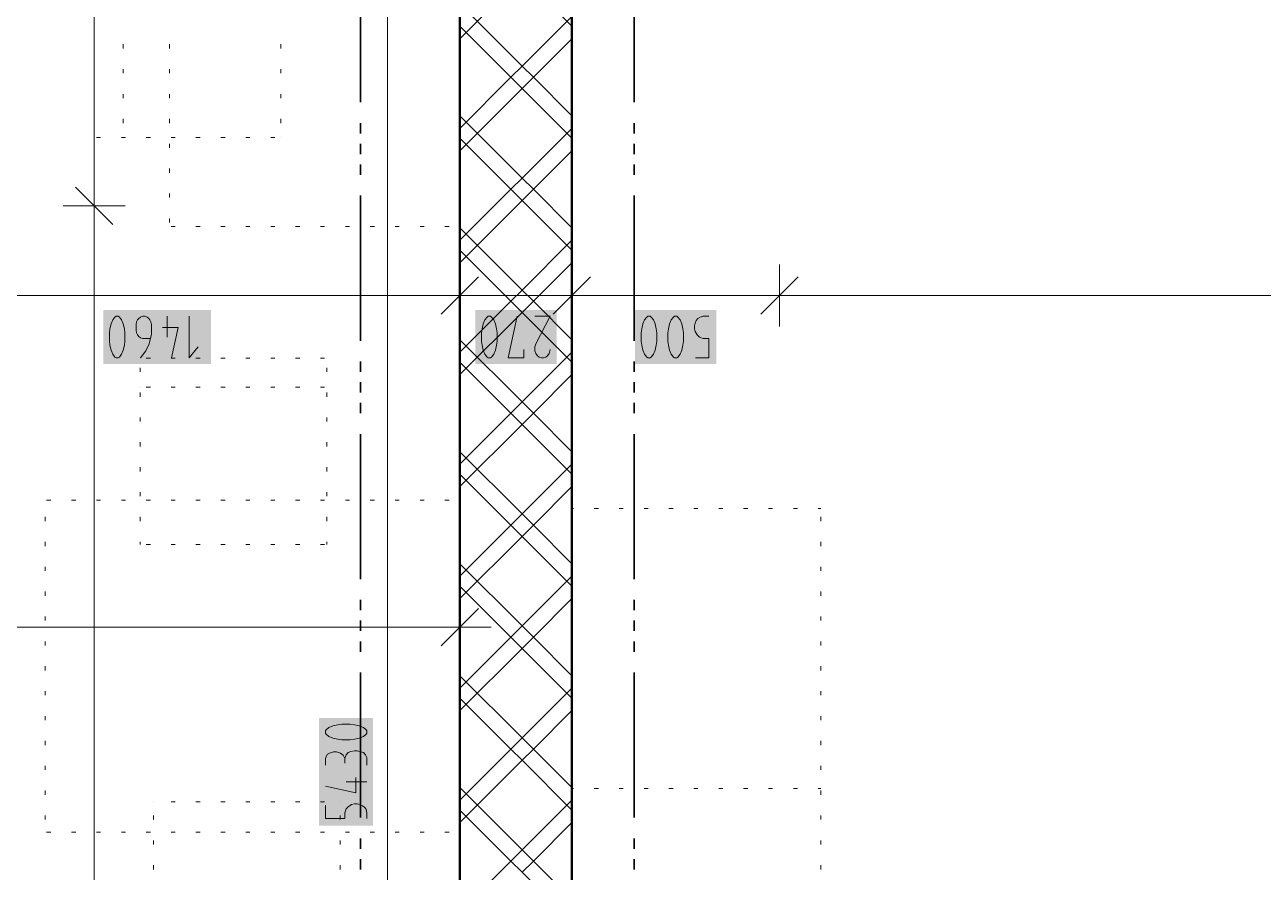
# Model space of a CAD drawing. Header units: millimetres. Extents: x 0 to 594, y 0 to 420.
# Drawn here: x 475.14 to 502.48, y 168.06 to 186.78 of the extents above; entities that cross this region are included whole.
import ezdxf

# ---------------------------------------------------------------- set-up
doc = ezdxf.new("R2010")
doc.units = ezdxf.units.MM
doc.header["$LTSCALE"] = 8
for name, color, linetype in [('PDF_Koty delkove', 7, 'Continuous'), ('PDF_Nabytek', 7, 'Continuous'), ('PDF_Pozarni useky', 7, 'Continuous'), ('PDF_Steny akusticke', 7, 'Continuous')]:
    doc.layers.add(name, color=color, linetype=linetype)

msp = doc.modelspace()

# ---------------------------------------------------------------- linework, layer by layer
at = {"layer": 'PDF_Koty delkove', "lineweight": 18}
for points in [[(476.669, 145.412), (476.669, 169.496), (476.669, 176.179), (476.669, 182.78), (476.669, 195.144), (476.669, 196.472), (476.669, 216.53), (476.669, 218.453), (476.669, 222.575)], [(483.147, 145.412), (483.147, 195.144), (483.147, 197.617), (483.147, 216.53), (483.147, 218.453)], [(477.081, 182.368), (476.257, 183.192)], [(477.356, 182.78), (476.669, 182.78), (475.982, 182.78)], [(484.744, 181.486), (484.744, 180.799), (484.744, 180.112)], [(487.217, 181.486), (487.217, 180.799), (487.217, 180.112)], [(491.796, 181.486), (491.796, 180.799), (491.796, 180.112)], [(485.156, 181.211), (484.332, 180.387)], [(487.629, 181.211), (486.805, 180.387)], [(492.208, 181.211), (491.384, 180.387)], [(524.585, 180.799), (508.58, 180.799), (491.796, 180.799), (487.217, 180.799), (484.744, 180.799), (471.372, 180.799), (466.793, 180.799)], [(477.079, 179.501), (477.128, 179.44), (477.152, 179.425), (477.201, 179.425), (477.226, 179.44), (477.274, 179.501), (477.311, 179.593), (477.336, 179.7), (477.348, 179.791), (477.348, 179.974), (477.336, 180.065), (477.311, 180.173), (477.274, 180.264), (477.226, 180.325), (477.201, 180.341), (477.152, 180.341), (477.128, 180.325), (477.079, 180.264), (477.042, 180.173), (477.018, 180.065), (477.006, 179.974)], [(477.911, 179.852), (477.74, 179.852), (477.69, 179.868), (477.654, 179.898), (477.629, 179.929), (477.605, 179.974), (477.593, 180.035), (477.593, 180.157), (477.605, 180.218), (477.629, 180.264), (477.654, 180.294), (477.69, 180.325), (477.74, 180.341), (477.788, 180.341), (477.837, 180.325), (477.874, 180.294), (477.898, 180.264), (477.923, 180.218), (477.936, 180.157), (477.936, 179.944), (477.886, 179.73), (477.813, 179.577), (477.69, 179.425)], [(478.278, 180.341), (478.278, 179.883)], [(478.767, 180.341), (478.767, 179.425), (478.962, 179.669)], [(485.344, 179.44), (485.369, 179.425), (485.417, 179.425), (485.442, 179.44), (485.491, 179.501), (485.527, 179.593), (485.552, 179.7), (485.565, 179.791), (485.565, 179.974), (485.552, 180.065), (485.527, 180.173), (485.491, 180.264), (485.442, 180.325), (485.417, 180.341), (485.369, 180.341), (485.344, 180.325), (485.295, 180.264), (485.259, 180.173), (485.234, 180.065), (485.222, 179.974)], [(486.152, 179.607), (486.152, 179.425), (485.809, 179.425), (486.004, 180.341)], [(486.396, 180.341), (486.739, 180.341), (486.42, 179.73), (486.396, 179.669), (486.396, 179.577), (486.42, 179.517), (486.457, 179.471), (486.494, 179.44), (486.543, 179.425), (486.591, 179.425), (486.641, 179.44), (486.677, 179.471), (486.714, 179.517), (486.739, 179.607)], [(489.335, 179.974), (489.335, 179.791), (489.348, 179.7), (489.372, 179.593), (489.409, 179.501), (489.457, 179.44), (489.482, 179.425), (489.53, 179.425), (489.555, 179.44), (489.604, 179.501), (489.64, 179.593), (489.665, 179.7), (489.678, 179.791), (489.678, 179.974), (489.665, 180.065), (489.64, 180.173), (489.604, 180.264), (489.555, 180.325), (489.53, 180.341), (489.482, 180.341)], [(489.482, 180.341), (489.457, 180.325), (489.409, 180.264), (489.372, 180.173), (489.348, 180.065), (489.335, 179.974)], [(489.946, 179.425), (490.24, 179.425), (490.24, 179.852), (490.117, 179.852), (490.032, 179.883), (489.983, 179.929), (489.935, 180.005), (489.922, 180.065), (489.922, 180.127), (489.935, 180.188), (489.959, 180.249), (489.996, 180.294), (490.044, 180.325), (490.117, 180.341), (490.24, 180.341)], [(477.006, 179.974), (477.006, 179.791), (477.018, 179.7), (477.042, 179.593), (477.079, 179.501)], [(478.18, 180.096), (478.523, 180.096), (478.375, 179.425)], [(485.222, 179.974), (485.222, 179.791), (485.234, 179.7), (485.259, 179.593), (485.295, 179.501), (485.344, 179.44)], [(484.744, 174.16), (484.744, 173.473), (484.744, 172.786)], [(485.156, 173.885), (484.332, 173.061)], [(484.744, 173.473), (473.956, 173.473), (466.793, 173.473), (447.651, 173.473), (445.178, 173.473), (426.632, 173.473), (409.093, 173.473)], [(484.744, 173.473), (485.431, 173.473)], [(481.773, 170.425), (481.773, 170.572), (481.788, 170.621), (481.819, 170.67), (481.864, 170.695), (481.955, 170.719), (482.016, 170.719), (482.108, 170.695), (482.169, 170.645), (482.2, 170.572), (482.2, 170.474)], [(482.413, 170.743), (482.337, 170.731), (482.277, 170.706), (482.231, 170.657), (482.2, 170.572)], [(482.689, 170.425), (482.689, 170.596), (482.658, 170.657), (482.612, 170.706), (482.536, 170.731), (482.474, 170.743), (482.413, 170.743)], [(482.444, 170.156), (482.444, 169.813), (481.773, 169.961)], [(482.689, 170.058), (482.231, 170.058)], [(481.773, 169.545), (481.773, 169.251), (482.2, 169.251), (482.2, 169.374), (482.231, 169.459), (482.277, 169.508), (482.353, 169.556), (482.413, 169.569), (482.474, 169.569), (482.536, 169.556), (482.596, 169.532), (482.642, 169.495), (482.673, 169.447), (482.689, 169.374), (482.689, 169.251)]]:
    msp.add_lwpolyline(points, dxfattribs=at)
for points in [[(488.748, 179.974), (488.748, 179.791), (488.761, 179.7), (488.785, 179.593), (488.821, 179.501), (488.87, 179.44), (488.895, 179.425), (488.943, 179.425), (488.968, 179.44), (489.017, 179.501), (489.053, 179.593), (489.078, 179.7), (489.091, 179.791), (489.091, 179.974), (489.078, 180.065), (489.053, 180.173), (489.017, 180.264), (488.968, 180.325), (488.943, 180.341), (488.895, 180.341), (488.87, 180.325), (488.821, 180.264), (488.785, 180.173), (488.761, 180.065)], [(482.321, 171.33), (482.138, 171.33), (482.048, 171.318), (481.94, 171.293), (481.849, 171.257), (481.788, 171.208), (481.773, 171.183), (481.773, 171.135), (481.788, 171.11), (481.849, 171.062), (481.94, 171.025), (482.048, 171), (482.138, 170.987), (482.321, 170.987), (482.413, 171), (482.52, 171.025), (482.612, 171.062), (482.673, 171.11), (482.689, 171.135), (482.689, 171.183), (482.673, 171.208), (482.612, 171.257), (482.52, 171.293), (482.413, 171.318)]]:
    msp.add_lwpolyline(points, close=True, dxfattribs=at)
at = {"layer": 'PDF_Koty delkove', "color": 7, "lineweight": 18, "true_color": 0xffffff, "transparency": 33554559}
for points in [[(479.247, 180.478), (476.869, 180.478), (479.247, 179.288), (476.869, 179.288)], [(486.876, 180.478), (485.085, 180.478), (486.876, 179.288), (485.085, 179.288)], [(490.402, 180.478), (488.611, 180.478), (490.402, 179.288), (488.611, 179.288)], [(482.826, 169.089), (482.826, 171.467), (481.635, 169.089), (481.635, 171.467)]]:
    msp.add_solid(points, dxfattribs=at)
at = {"layer": 'PDF_Nabytek', "lineweight": 13}
for points in [[(476.668, 186.258), (476.668, 186.35)], [(477.309, 186.258), (477.309, 186.35)], [(478.333, 186.258), (478.333, 186.35)], [(480.79, 186.258), (480.79, 186.35)], [(484.744, 186.258), (484.744, 186.35)], [(476.668, 185.708), (476.668, 185.8)], [(477.309, 185.708), (477.309, 185.8)], [(478.333, 185.708), (478.333, 185.8)], [(480.79, 185.708), (480.79, 185.8)], [(484.744, 185.708), (484.744, 185.8)], [(476.668, 185.159), (476.668, 185.25)], [(477.309, 185.159), (477.309, 185.25)], [(478.333, 185.159), (478.333, 185.25)], [(480.79, 185.159), (480.79, 185.25)], [(484.744, 185.159), (484.744, 185.25)], [(476.668, 184.609), (476.668, 184.701)], [(477.309, 184.609), (477.309, 184.701)], [(478.333, 184.609), (478.333, 184.701)], [(480.79, 184.609), (480.79, 184.701)], [(484.744, 184.609), (484.744, 184.701)], [(476.668, 184.291), (476.668, 184.291)], [(476.668, 184.291), (476.668, 184.291)], [(476.811, 184.291), (476.719, 184.291)], [(477.36, 184.291), (477.269, 184.291)], [(477.309, 184.291), (477.309, 184.291)], [(477.91, 184.291), (477.818, 184.291)], [(478.459, 184.291), (478.368, 184.291)], [(479.009, 184.291), (478.917, 184.291)], [(479.558, 184.291), (479.467, 184.291)], [(480.108, 184.291), (480.016, 184.291)], [(480.657, 184.291), (480.566, 184.291)], [(480.79, 184.291), (480.79, 184.291)], [(480.79, 184.291), (480.79, 184.291)], [(478.333, 184.06), (478.333, 184.151)], [(484.744, 184.06), (484.744, 184.151)], [(478.333, 183.51), (478.333, 183.602)], [(484.744, 183.51), (484.744, 183.602)], [(478.333, 182.961), (478.333, 183.052)], [(484.744, 182.961), (484.744, 183.052)], [(478.333, 182.411), (478.333, 182.503)], [(484.744, 182.411), (484.744, 182.503)], [(478.333, 182.322), (478.333, 182.322)], [(478.333, 182.322), (478.333, 182.322)], [(478.459, 182.322), (478.368, 182.322)], [(479.009, 182.322), (478.917, 182.322)], [(479.558, 182.322), (479.467, 182.322)], [(480.108, 182.322), (480.016, 182.322)], [(480.657, 182.322), (480.566, 182.322)], [(481.207, 182.322), (481.115, 182.322)], [(481.757, 182.322), (481.665, 182.322)], [(482.306, 182.322), (482.214, 182.322)], [(482.856, 182.322), (482.764, 182.322)], [(483.405, 182.322), (483.314, 182.322)], [(483.955, 182.322), (483.863, 182.322)], [(484.504, 182.322), (484.413, 182.322)], [(484.744, 182.322), (484.744, 182.322)], [(484.744, 182.322), (484.744, 182.322)], [(477.681, 179.419), (477.681, 179.419)], [(477.681, 179.419), (477.681, 179.419)], [(477.91, 179.419), (477.818, 179.419)], [(478.459, 179.419), (478.368, 179.419)], [(479.009, 179.419), (478.917, 179.419)], [(479.558, 179.419), (479.467, 179.419)], [(480.108, 179.419), (480.016, 179.419)], [(480.657, 179.419), (480.566, 179.419)], [(481.207, 179.419), (481.115, 179.419)], [(481.757, 179.419), (481.665, 179.419)], [(481.803, 179.419), (481.803, 179.419)], [(481.803, 179.419), (481.803, 179.419)], [(477.681, 179.114), (477.681, 179.206)], [(481.803, 179.114), (481.803, 179.206)], [(477.681, 178.777), (477.681, 178.777)], [(477.681, 178.565), (477.681, 178.656)], [(477.91, 178.777), (477.818, 178.777)], [(478.459, 178.777), (478.368, 178.777)], [(479.009, 178.777), (478.917, 178.777)], [(479.558, 178.777), (479.467, 178.777)], [(480.108, 178.777), (480.016, 178.777)], [(480.657, 178.777), (480.566, 178.777)], [(481.207, 178.777), (481.115, 178.777)], [(481.757, 178.777), (481.665, 178.777)], [(481.803, 178.777), (481.803, 178.777)], [(481.803, 178.565), (481.803, 178.656)], [(477.681, 178.015), (477.681, 178.107)], [(481.803, 178.015), (481.803, 178.107)], [(477.681, 177.466), (477.681, 177.557)], [(481.803, 177.466), (481.803, 177.557)], [(477.681, 176.916), (477.681, 177.008)], [(481.803, 176.916), (481.803, 177.008)], [(477.681, 176.366), (477.681, 176.458)], [(481.803, 176.366), (481.803, 176.458)], [(475.585, 176.277), (475.585, 176.277)], [(475.585, 176.277), (475.585, 176.277)], [(475.712, 176.277), (475.62, 176.277)], [(476.261, 176.277), (476.17, 176.277)], [(476.811, 176.277), (476.719, 176.277)], [(477.36, 176.277), (477.269, 176.277)], [(477.91, 176.277), (477.818, 176.277)], [(478.459, 176.277), (478.368, 176.277)], [(479.009, 176.277), (478.917, 176.277)], [(479.558, 176.277), (479.467, 176.277)], [(480.108, 176.277), (480.016, 176.277)], [(480.657, 176.277), (480.566, 176.277)], [(481.207, 176.277), (481.115, 176.277)], [(481.757, 176.277), (481.665, 176.277)], [(482.306, 176.277), (482.214, 176.277)], [(482.856, 176.277), (482.764, 176.277)], [(483.405, 176.277), (483.314, 176.277)], [(483.955, 176.277), (483.863, 176.277)], [(484.504, 176.277), (484.413, 176.277)], [(484.744, 176.277), (484.744, 176.277)], [(484.744, 176.277), (484.744, 176.277)], [(487.252, 176.094), (487.217, 176.094)], [(487.217, 176.094), (487.217, 176.094)], [(487.217, 176.094), (487.217, 176.094)], [(487.801, 176.094), (487.71, 176.094)], [(488.351, 176.094), (488.259, 176.094)], [(488.9, 176.094), (488.809, 176.094)], [(489.45, 176.094), (489.358, 176.094)], [(489.999, 176.094), (489.908, 176.094)], [(490.549, 176.094), (490.457, 176.094)], [(491.098, 176.094), (491.007, 176.094)], [(491.648, 176.094), (491.556, 176.094)], [(492.198, 176.094), (492.106, 176.094)], [(492.712, 176.094), (492.655, 176.094)], [(492.712, 176.094), (492.712, 176.094)], [(475.585, 175.817), (475.585, 175.909)], [(477.681, 175.817), (477.681, 175.909)], [(481.803, 175.817), (481.803, 175.909)], [(484.744, 175.817), (484.744, 175.909)], [(487.217, 175.817), (487.217, 175.909)], [(492.712, 175.817), (492.712, 175.909)], [(475.585, 175.267), (475.585, 175.359)], [(477.681, 175.297), (477.681, 175.359)], [(477.681, 175.297), (477.681, 175.297)], [(477.681, 175.297), (477.681, 175.297)], [(477.91, 175.297), (477.818, 175.297)], [(478.459, 175.297), (478.368, 175.297)], [(479.009, 175.297), (478.917, 175.297)], [(479.558, 175.297), (479.467, 175.297)], [(480.108, 175.297), (480.016, 175.297)], [(480.657, 175.297), (480.566, 175.297)], [(481.207, 175.297), (481.115, 175.297)], [(481.757, 175.297), (481.665, 175.297)], [(481.803, 175.297), (481.803, 175.359)], [(481.803, 175.297), (481.803, 175.297)], [(481.803, 175.297), (481.803, 175.297)], [(484.744, 175.267), (484.744, 175.359)], [(487.217, 175.267), (487.217, 175.359)], [(492.712, 175.267), (492.712, 175.359)], [(475.585, 174.718), (475.585, 174.809)], [(484.744, 174.718), (484.744, 174.809)], [(487.217, 174.718), (487.217, 174.809)], [(492.712, 174.718), (492.712, 174.809)], [(475.585, 174.168), (475.585, 174.26)], [(484.744, 174.168), (484.744, 174.26)], [(487.217, 174.168), (487.217, 174.26)], [(492.712, 174.168), (492.712, 174.26)], [(475.585, 173.619), (475.585, 173.71)], [(484.744, 173.619), (484.744, 173.71)], [(487.217, 173.619), (487.217, 173.71)], [(492.712, 173.619), (492.712, 173.71)], [(475.585, 173.069), (475.585, 173.161)], [(484.744, 173.069), (484.744, 173.161)], [(487.217, 173.069), (487.217, 173.161)], [(492.712, 173.069), (492.712, 173.161)], [(475.585, 172.52), (475.585, 172.611)], [(484.744, 172.52), (484.744, 172.611)], [(487.217, 172.52), (487.217, 172.611)], [(492.712, 172.52), (492.712, 172.611)], [(475.585, 171.97), (475.585, 172.062)], [(484.744, 171.97), (484.744, 172.062)], [(487.217, 171.97), (487.217, 172.062)], [(492.712, 171.97), (492.712, 172.062)], [(475.585, 171.421), (475.585, 171.512)], [(484.744, 171.421), (484.744, 171.512)], [(487.217, 171.421), (487.217, 171.512)], [(492.712, 171.421), (492.712, 171.512)], [(475.585, 170.871), (475.585, 170.963)], [(484.744, 170.871), (484.744, 170.963)], [(487.217, 170.871), (487.217, 170.963)], [(492.712, 170.871), (492.712, 170.963)], [(475.585, 170.322), (475.585, 170.413)], [(484.744, 170.322), (484.744, 170.413)], [(487.217, 170.322), (487.217, 170.413)], [(492.712, 170.322), (492.712, 170.413)], [(475.585, 169.772), (475.585, 169.864)], [(484.744, 169.772), (484.744, 169.864)], [(487.252, 169.912), (487.217, 169.912)], [(487.217, 169.912), (487.217, 169.912)], [(487.217, 169.772), (487.217, 169.864)], [(487.801, 169.912), (487.71, 169.912)], [(488.351, 169.912), (488.259, 169.912)], [(488.9, 169.912), (488.809, 169.912)], [(489.45, 169.912), (489.358, 169.912)], [(489.999, 169.912), (489.908, 169.912)], [(490.549, 169.912), (490.457, 169.912)], [(491.098, 169.912), (491.007, 169.912)], [(491.648, 169.912), (491.556, 169.912)], [(492.198, 169.912), (492.106, 169.912)], [(492.712, 169.912), (492.655, 169.912)], [(492.712, 169.912), (492.712, 169.912)], [(492.712, 169.772), (492.712, 169.864)], [(477.981, 169.618), (477.981, 169.618)], [(477.981, 169.618), (477.981, 169.618)], [(478.459, 169.618), (478.368, 169.618)], [(479.009, 169.618), (478.917, 169.618)], [(479.558, 169.618), (479.467, 169.618)], [(480.108, 169.618), (480.016, 169.618)], [(480.657, 169.618), (480.566, 169.618)], [(481.207, 169.618), (481.115, 169.618)], [(481.757, 169.618), (481.665, 169.618)], [(482.103, 169.618), (482.103, 169.618)], [(482.103, 169.618), (482.103, 169.618)], [(475.585, 169.223), (475.585, 169.314)], [(477.981, 169.223), (477.981, 169.314)], [(482.103, 169.223), (482.103, 169.314)], [(484.744, 169.223), (484.744, 169.314)], [(487.217, 169.223), (487.217, 169.314)], [(492.712, 169.223), (492.712, 169.314)], [(475.585, 168.95), (475.585, 168.95)], [(475.585, 168.95), (475.585, 168.95)], [(475.712, 168.95), (475.62, 168.95)], [(476.261, 168.95), (476.17, 168.95)], [(476.811, 168.95), (476.719, 168.95)], [(477.36, 168.95), (477.269, 168.95)], [(477.91, 168.95), (477.818, 168.95)], [(477.981, 168.673), (477.981, 168.765)], [(478.459, 168.95), (478.368, 168.95)], [(479.009, 168.95), (478.917, 168.95)], [(479.558, 168.95), (479.467, 168.95)], [(480.108, 168.95), (480.016, 168.95)], [(480.657, 168.95), (480.566, 168.95)], [(481.207, 168.95), (481.115, 168.95)], [(481.757, 168.95), (481.665, 168.95)], [(482.103, 168.673), (482.103, 168.765)], [(482.306, 168.95), (482.214, 168.95)], [(482.856, 168.95), (482.764, 168.95)], [(483.405, 168.95), (483.314, 168.95)], [(483.955, 168.95), (483.863, 168.95)], [(484.504, 168.95), (484.413, 168.95)], [(484.744, 168.95), (484.744, 168.95)], [(484.744, 168.95), (484.744, 168.95)], [(487.217, 168.673), (487.217, 168.765)], [(492.712, 168.673), (492.712, 168.765)], [(477.981, 168.124), (477.981, 168.215)], [(482.103, 168.124), (482.103, 168.215)], [(487.217, 168.124), (487.217, 168.215)], [(492.712, 168.124), (492.712, 168.215)]]:
    msp.add_lwpolyline(points, dxfattribs=at)
at = {"layer": 'PDF_Pozarni useky', "lineweight": 35}
for points in [[(482.546, 185.067), (482.546, 188.273)], [(488.591, 185.067), (488.591, 188.273)], [(482.546, 184.38), (482.546, 184.609)], [(488.591, 184.38), (488.591, 184.609)], [(482.546, 183.922), (482.546, 184.151)], [(488.591, 183.922), (488.591, 184.151)], [(482.546, 183.465), (482.546, 183.693)], [(488.591, 183.465), (488.591, 183.693)], [(482.546, 179.801), (482.546, 183.007)], [(488.591, 179.801), (488.591, 183.007)], [(482.546, 179.114), (482.546, 179.343)], [(488.591, 179.114), (488.591, 179.343)], [(482.546, 178.656), (482.546, 178.885)], [(488.591, 178.656), (488.591, 178.885)], [(482.546, 178.198), (482.546, 178.427)], [(488.591, 178.198), (488.591, 178.427)], [(482.546, 174.535), (482.546, 177.74)], [(488.591, 174.535), (488.591, 177.74)], [(482.546, 173.848), (482.546, 174.077)], [(488.591, 173.848), (488.591, 174.077)], [(482.546, 173.39), (482.546, 173.619)], [(488.591, 173.39), (488.591, 173.619)], [(482.546, 172.932), (482.546, 173.161)], [(488.591, 172.932), (488.591, 173.161)], [(482.546, 169.268), (482.546, 172.474)], [(488.591, 169.268), (488.591, 172.474)], [(482.546, 168.582), (482.546, 168.81)], [(488.591, 168.582), (488.591, 168.81)], [(482.546, 168.124), (482.546, 168.353)], [(488.591, 168.124), (488.591, 168.353)]]:
    msp.add_lwpolyline(points, dxfattribs=at)
at = {"layer": 'PDF_Steny akusticke', "lineweight": 50}
msp.add_lwpolyline([(484.744, 195.144), (484.744, 145.412), (487.217, 145.412), (487.217, 195.144)], dxfattribs=at)
at = {"layer": 'PDF_Steny akusticke', "lineweight": 9}
for points in [[(484.744, 186.471), (486.118, 187.845), (486.365, 188.092)], [(487.217, 186.746), (486.118, 187.845)], [(487.217, 184.767), (486.365, 185.619), (486.118, 185.866), (484.744, 187.24)], [(485.871, 185.619), (484.744, 186.746)], [(486.118, 185.866), (487.217, 186.965)], [(486.118, 185.372), (486.365, 185.619), (487.217, 186.471)], [(484.744, 184.492), (485.871, 185.619), (486.118, 185.866)], [(486.118, 185.372), (485.871, 185.619)], [(484.744, 183.998), (486.118, 185.372)], [(487.217, 184.273), (486.118, 185.372)], [(487.217, 182.294), (486.365, 183.146), (486.118, 183.393), (484.744, 184.767)], [(486.118, 183.393), (487.217, 184.492)], [(485.871, 183.146), (484.744, 184.273)], [(486.365, 183.146), (487.217, 183.998)], [(485.871, 183.146), (486.118, 183.393)], [(484.744, 182.02), (485.871, 183.146)], [(484.744, 181.525), (486.118, 182.899), (486.365, 183.146)], [(486.118, 182.899), (485.871, 183.146)], [(487.217, 181.8), (486.118, 182.899)], [(487.217, 179.821), (486.365, 180.673), (486.118, 180.921), (484.744, 182.294)], [(486.118, 180.921), (487.217, 182.02)], [(485.871, 180.673), (484.744, 181.8)], [(486.365, 180.673), (487.217, 181.525)], [(485.871, 180.673), (486.118, 180.921)], [(484.744, 179.547), (485.871, 180.673)], [(486.118, 180.426), (485.871, 180.673)], [(486.118, 180.426), (486.365, 180.673)], [(484.744, 179.052), (486.118, 180.426)], [(487.217, 179.327), (486.118, 180.426)], [(487.217, 177.349), (486.365, 178.2), (486.118, 178.448), (484.744, 179.821)], [(486.118, 178.448), (487.217, 179.547)], [(485.871, 178.2), (484.744, 179.327)], [(486.365, 178.2), (487.217, 179.052)], [(485.871, 178.2), (486.118, 178.448)], [(484.744, 177.074), (485.871, 178.2)], [(486.118, 177.953), (485.871, 178.2)], [(486.118, 177.953), (486.365, 178.2)], [(484.744, 176.579), (486.118, 177.953)], [(487.217, 176.854), (486.118, 177.953)], [(487.217, 174.876), (486.365, 175.727), (486.118, 175.975), (484.744, 177.349)], [(486.118, 175.975), (487.217, 177.074)], [(485.871, 175.727), (484.744, 176.854)], [(486.118, 175.48), (486.365, 175.727), (487.217, 176.579)], [(484.744, 174.601), (485.871, 175.727), (486.118, 175.975)], [(486.118, 175.48), (485.871, 175.727)], [(484.744, 174.106), (486.118, 175.48)], [(487.217, 174.381), (486.118, 175.48)], [(487.217, 172.403), (486.365, 173.255), (486.118, 173.502), (484.744, 174.876)], [(486.118, 173.502), (487.217, 174.601)], [(485.871, 173.255), (484.744, 174.381)], [(484.744, 171.634), (486.118, 173.007), (486.365, 173.255), (487.217, 174.106)], [(484.744, 172.128), (485.871, 173.255), (486.118, 173.502)], [(486.118, 173.007), (485.871, 173.255)], [(487.217, 171.908), (486.118, 173.007)], [(487.217, 169.93), (486.365, 170.782), (486.118, 171.029), (484.744, 172.403)], [(486.118, 171.029), (487.217, 172.128)], [(485.871, 170.782), (484.744, 171.908)], [(486.365, 170.782), (487.217, 171.634)], [(485.871, 170.782), (486.118, 171.029)], [(484.744, 169.655), (485.871, 170.782)], [(484.744, 169.161), (486.118, 170.534), (486.365, 170.782)], [(486.118, 170.534), (485.871, 170.782)], [(487.217, 169.435), (486.118, 170.534)], [(487.217, 167.457), (486.365, 168.309), (486.118, 168.556), (484.744, 169.93)], [(486.118, 168.556), (487.217, 169.655)], [(485.871, 168.309), (484.744, 169.435)], [(486.365, 168.309), (487.217, 169.161)], [(485.871, 168.309), (486.118, 168.556)], [(484.744, 167.182), (485.871, 168.309)], [(486.118, 168.062), (485.871, 168.309)], [(486.118, 168.062), (486.365, 168.309)], [(487.217, 166.963), (486.118, 168.062)]]:
    msp.add_lwpolyline(points, dxfattribs=at)

doc.saveas('drawing.dxf')
